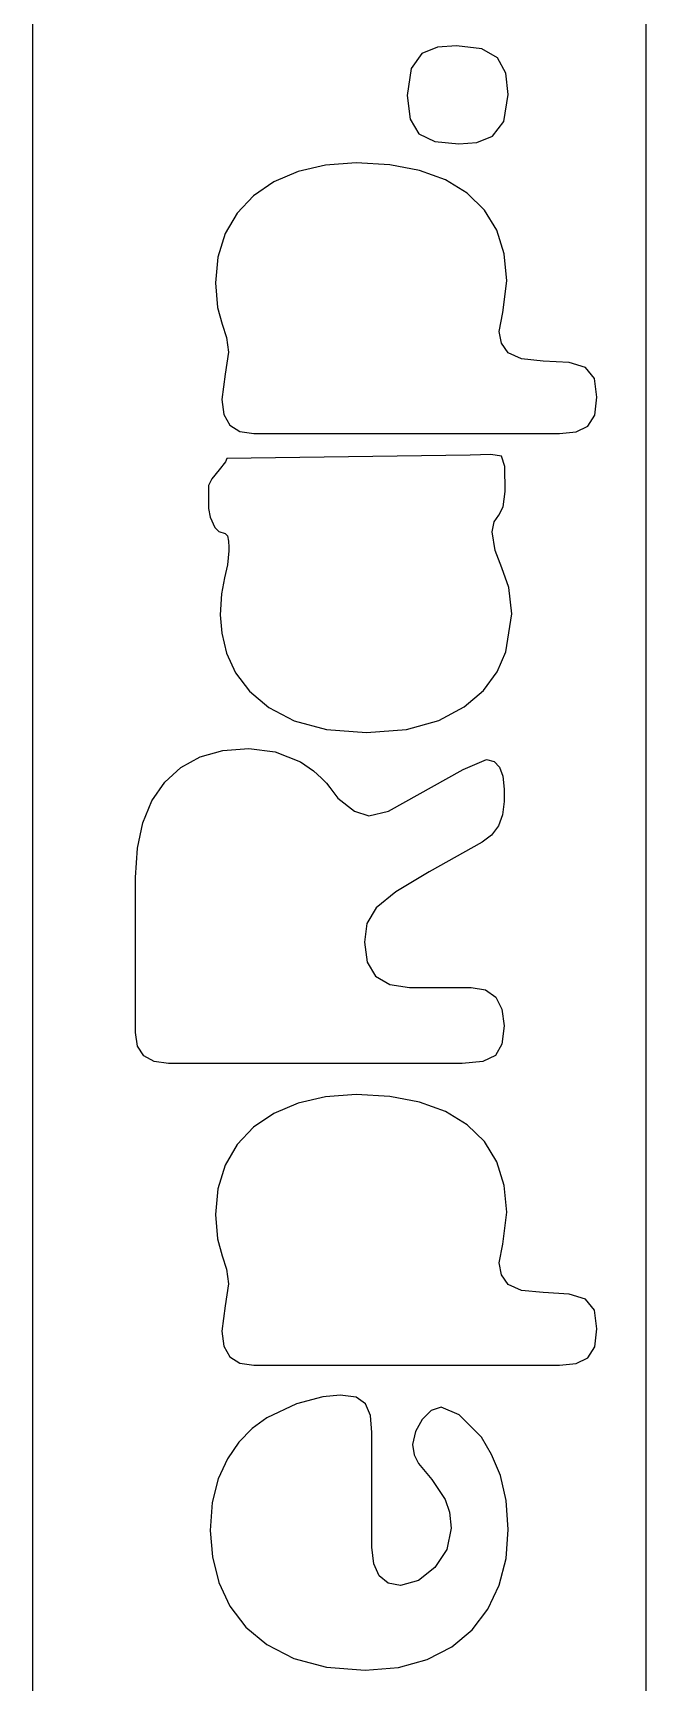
# Model space of a CAD drawing. Header units: metres. Extents: x 641 to 1235, y -1361 to -1021.
# Drawn here: x 841.9 to 861.9, y -1310.8 to -1257 of the extents above; entities that cross this region are included whole.
import ezdxf

# ---------------------------------------------------------------- set-up
doc = ezdxf.new("R2010")
doc.units = ezdxf.units.M

msp = doc.modelspace()

# ---------------------------------------------------------------- linework, layer by layer
at = {"layer": 'COMPONENT16'}
for p, q in [((846.684, -1280.951, 0.025), (847.318, -1280.609, 0.025)), ((847.318, -1280.609, 0.025), (848.057, -1280.404, 0.025)), ((848.057, -1280.404, 0.025), (848.901, -1280.336, 0.025)), ((848.901, -1280.336, 0.025), (849.762, -1280.443, 0.025)), ((849.762, -1280.443, 0.025), (850.587, -1280.766, 0.025)), ((846.156, -1281.43, 0.025), (846.684, -1280.951, 0.025)), ((850.587, -1280.766, 0.025), (851.009, -1281.062, 0.025)), ((851.009, -1281.062, 0.025), (851.269, -1281.305, 0.025)), ((853.458, -1282.381, 0.025), (855.898, -1281.018, 0.025)), ((855.898, -1281.018, 0.025), (856.652, -1280.695, 0.025)), ((856.652, -1280.695, 0.025), (856.903, -1280.755, 0.025)), ((856.903, -1280.755, 0.025), (857.082, -1280.937, 0.025)), ((857.082, -1280.937, 0.025), (857.19, -1281.24, 0.025)), ((845.74, -1282.035, 0.025), (846.156, -1281.43, 0.025)), ((851.269, -1281.305, 0.025), (851.377, -1281.412, 0.025)), ((851.377, -1281.412, 0.025), (851.431, -1281.466, 0.025)), ((851.431, -1281.466, 0.025), (851.547, -1281.61, 0.025)), ((851.547, -1281.61, 0.025), (851.807, -1281.951, 0.025)), ((857.19, -1281.24, 0.025), (857.226, -1281.664, 0.025)), ((857.226, -1281.664, 0.025), (857.226, -1282.058, 0.025)), ((845.443, -1282.753, 0.025), (845.74, -1282.035, 0.025)), ((851.807, -1281.951, 0.025), (852.346, -1282.381, 0.025)), ((857.226, -1282.058, 0.025), (857.181, -1282.491, 0.025)), ((845.264, -1283.587, 0.025), (845.443, -1282.753, 0.025)), ((852.346, -1282.381, 0.025), (852.812, -1282.525, 0.025)), ((852.812, -1282.525, 0.025), (853.458, -1282.381, 0.025)), ((857.181, -1282.491, 0.025), (857.046, -1282.857, 0.025)), ((856.822, -1283.155, 0.025), (856.508, -1283.386, 0.025)), ((857.046, -1282.857, 0.025), (856.822, -1283.155, 0.025)), ((845.205, -1284.534, 0.025), (845.264, -1283.587, 0.025)), ((856.508, -1283.386, 0.025), (854.786, -1284.355, 0.025)), ((854.786, -1284.355, 0.025), (853.7, -1285.01, 0.025)), ((845.205, -1289.596, 0.025), (845.205, -1284.534, 0.025)), ((853.7, -1285.01, 0.025), (853.054, -1285.53, 0.025)), ((853.054, -1285.53, 0.025), (852.749, -1286.041, 0.025)), ((852.749, -1286.041, 0.025), (852.669, -1286.651, 0.025)), ((852.669, -1286.651, 0.025), (852.761, -1287.295, 0.025)), ((852.761, -1287.295, 0.025), (853.036, -1287.755, 0.025)), ((853.036, -1287.755, 0.025), (853.496, -1288.031, 0.025)), ((853.496, -1288.031, 0.025), (854.14, -1288.122, 0.025)), ((854.14, -1288.122, 0.025), (856.149, -1288.122, 0.025)), ((856.149, -1288.122, 0.025), (856.62, -1288.201, 0.025)), ((856.62, -1288.201, 0.025), (856.957, -1288.437, 0.025)), ((856.957, -1288.437, 0.025), (857.159, -1288.83, 0.025)), ((857.159, -1288.83, 0.025), (857.226, -1289.38, 0.025)), ((845.272, -1290.036, 0.025), (845.205, -1289.596, 0.025)), ((857.226, -1289.38, 0.025), (857.156, -1289.971, 0.025)), ((845.474, -1290.35, 0.025), (845.272, -1290.036, 0.025)), ((857.156, -1289.971, 0.025), (856.948, -1290.341, 0.025)), ((845.811, -1290.539, 0.025), (845.474, -1290.35, 0.025)), ((846.281, -1290.602, 0.025), (845.811, -1290.539, 0.025)), ((855.862, -1290.602, 0.025), (846.281, -1290.602, 0.025)), ((856.537, -1290.537, 0.025), (855.862, -1290.602, 0.025)), ((856.948, -1290.341, 0.025), (856.537, -1290.537, 0.025))]:
    msp.add_line(p, q, dxfattribs=at)
for points in [[(856.504, -1257.525, 0.025), (855.679, -1257.426, 0.025), (855.059, -1257.471, 0.025), (854.548, -1257.677, 0.025), (854.198, -1258.162, 0.025), (854.063, -1259.042, 0.025), (854.16, -1259.813, 0.025), (854.449, -1260.291, 0.025), (854.967, -1260.54, 0.025), (855.75, -1260.623, 0.025), (856.343, -1260.578, 0.025), (856.854, -1260.372, 0.025), (857.222, -1259.887, 0.025), (857.366, -1259.007, 0.025), (857.285, -1258.315, 0.025), (857.016, -1257.821, 0.025), (856.504, -1257.525, 0.025)], [(847.889, -1264.313, 0.025), (847.808, -1265.154, 0.025), (847.88, -1265.952, 0.025), (848.032, -1266.5, 0.025), (848.176, -1266.939, 0.025), (848.239, -1267.415, 0.025), (848.131, -1268.132, 0.025), (848.024, -1268.956, 0.025), (848.089, -1269.442, 0.025), (848.284, -1269.789, 0.025), (848.609, -1269.998, 0.025), (849.064, -1270.067, 0.025), (859.037, -1270.067, 0.025), (859.582, -1270.007, 0.025), (859.961, -1269.825, 0.025), (860.183, -1269.469, 0.025), (860.257, -1268.884, 0.025), (860.176, -1268.275, 0.025), (859.889, -1267.917, 0.025), (859.351, -1267.747, 0.025), (858.499, -1267.702, 0.025), (857.793, -1267.634, 0.025), (857.36, -1267.433, 0.025), (857.138, -1267.123, 0.025), (857.064, -1266.733, 0.025), (857.19, -1266.123, 0.025), (857.315, -1265.082, 0.025), (857.234, -1264.204, 0.025), (856.992, -1263.436, 0.025), (856.589, -1262.778, 0.025), (856.024, -1262.23, 0.025), (855.313, -1261.798, 0.025), (854.472, -1261.49, 0.025), (853.501, -1261.304, 0.025), (852.4, -1261.243, 0.025), (851.407, -1261.312, 0.025), (850.508, -1261.521, 0.025), (849.719, -1261.857, 0.025), (849.055, -1262.31, 0.025), (848.524, -1262.876, 0.025), (848.131, -1263.548, 0.025), (847.889, -1264.313, 0.025)], [(856.932, -1273.876, 0.025), (856.834, -1273.265, 0.025), (856.905, -1272.943, 0.025), (857.058, -1272.727, 0.025), (857.202, -1272.458, 0.025), (857.264, -1271.956, 0.025), (857.255, -1271.139, 0.025), (857.139, -1270.799, 0.025), (856.798, -1270.745, 0.025), (856.116, -1270.772, 0.025), (848.182, -1270.879, 0.025), (848.137, -1270.987, 0.025), (847.93, -1271.247, 0.025), (847.697, -1271.543, 0.025), (847.589, -1271.758, 0.025), (847.589, -1272.512, 0.025), (847.634, -1272.79, 0.025), (847.787, -1273.131, 0.025), (847.926, -1273.263, 0.025), (848.128, -1273.319, 0.025), (848.2, -1273.4, 0.025), (848.235, -1273.579, 0.025), (848.253, -1273.768, 0.025), (848.253, -1273.894, 0.025), (848.209, -1274.342, 0.025), (848.11, -1274.773, 0.025), (848.011, -1275.293, 0.025), (847.966, -1275.975, 0.025), (848.018, -1276.573, 0.025), (848.173, -1277.222, 0.025), (848.462, -1277.87, 0.025), (848.918, -1278.469, 0.025), (849.553, -1278.996, 0.025), (850.38, -1279.428, 0.025), (851.433, -1279.718, 0.025), (852.741, -1279.814, 0.025), (854.049, -1279.715, 0.025), (855.101, -1279.419, 0.025), (855.927, -1278.978, 0.025), (856.555, -1278.442, 0.025), (857.002, -1277.836, 0.025), (857.282, -1277.186, 0.025), (857.48, -1275.939, 0.025), (857.381, -1275.087, 0.025), (857.157, -1274.441, 0.025), (856.932, -1273.876, 0.025)], [(847.889, -1294.686, 0.025), (847.808, -1295.527, 0.025), (847.88, -1296.325, 0.025), (848.032, -1296.872, 0.025), (848.176, -1297.312, 0.025), (848.239, -1297.787, 0.025), (848.131, -1298.504, 0.025), (848.024, -1299.329, 0.025), (848.089, -1299.815, 0.025), (848.284, -1300.162, 0.025), (848.609, -1300.37, 0.025), (849.064, -1300.44, 0.025), (859.037, -1300.44, 0.025), (859.582, -1300.379, 0.025), (859.961, -1300.198, 0.025), (860.183, -1299.842, 0.025), (860.257, -1299.257, 0.025), (860.176, -1298.648, 0.025), (859.889, -1298.289, 0.025), (859.351, -1298.119, 0.025), (858.499, -1298.074, 0.025), (857.793, -1298.007, 0.025), (857.36, -1297.805, 0.025), (857.138, -1297.496, 0.025), (857.064, -1297.106, 0.025), (857.19, -1296.496, 0.025), (857.315, -1295.455, 0.025), (857.234, -1294.577, 0.025), (856.992, -1293.809, 0.025), (856.589, -1293.151, 0.025), (856.024, -1292.602, 0.025), (855.313, -1292.17, 0.025), (854.472, -1291.862, 0.025), (853.501, -1291.677, 0.025), (852.4, -1291.615, 0.025), (851.407, -1291.685, 0.025), (850.508, -1291.893, 0.025), (849.719, -1292.23, 0.025), (849.055, -1292.683, 0.025), (848.524, -1293.248, 0.025), (848.131, -1293.921, 0.025), (847.889, -1294.686, 0.025)], [(852.398, -1301.487, 0.025), (851.876, -1301.416, 0.025), (851.311, -1301.469, 0.025), (850.458, -1301.694, 0.025), (849.49, -1302.16, 0.025), (849.01, -1302.506, 0.025), (848.575, -1302.95, 0.025), (848.2, -1303.495, 0.025), (847.902, -1304.143, 0.025), (847.707, -1304.914, 0.025), (847.642, -1305.829, 0.025), (847.711, -1306.693, 0.025), (847.92, -1307.524, 0.025), (848.279, -1308.295, 0.025), (848.799, -1308.976, 0.025), (849.492, -1309.55, 0.025), (850.369, -1309.998, 0.025), (851.436, -1310.287, 0.025), (852.701, -1310.383, 0.025), (853.78, -1310.296, 0.025), (854.719, -1310.033, 0.025), (855.52, -1309.617, 0.025), (856.182, -1309.066, 0.025), (856.7, -1308.394, 0.025), (857.07, -1307.614, 0.025), (857.292, -1306.742, 0.025), (857.366, -1305.793, 0.025), (857.301, -1304.851, 0.025), (857.106, -1304.035, 0.025), (856.821, -1303.347, 0.025), (856.487, -1302.788, 0.025), (855.76, -1302.053, 0.025), (855.177, -1301.81, 0.025), (854.854, -1301.918, 0.025), (854.558, -1302.205, 0.025), (854.334, -1302.6, 0.025), (854.244, -1303.03, 0.025), (854.293, -1303.362, 0.025), (854.441, -1303.64, 0.025), (854.872, -1304.17, 0.025), (855.303, -1304.816, 0.025), (855.451, -1305.235, 0.025), (855.5, -1305.757, 0.025), (855.356, -1306.448, 0.025), (854.971, -1307.04, 0.025), (854.441, -1307.462, 0.025), (853.849, -1307.623, 0.025), (853.441, -1307.545, 0.025), (853.15, -1307.309, 0.025), (852.975, -1306.917, 0.025), (852.916, -1306.367, 0.025), (852.916, -1303.461, 0.025), (852.916, -1302.636, 0.025), (852.865, -1302.079, 0.025), (852.71, -1301.703, 0.025), (852.398, -1301.487, 0.025)]]:
    msp.add_polyline3d(points, dxfattribs=at)
at = {"layer": 'GROUP11'}
msp.add_line((841.859, -1361.04, 0), (841.859, -1201.04, 0), dxfattribs=at)
at = {"layer": 'GROUP3'}
msp.add_line((861.859, -1361.04, 0), (861.859, -1185.04, 0), dxfattribs=at)

doc.saveas('drawing.dxf')
